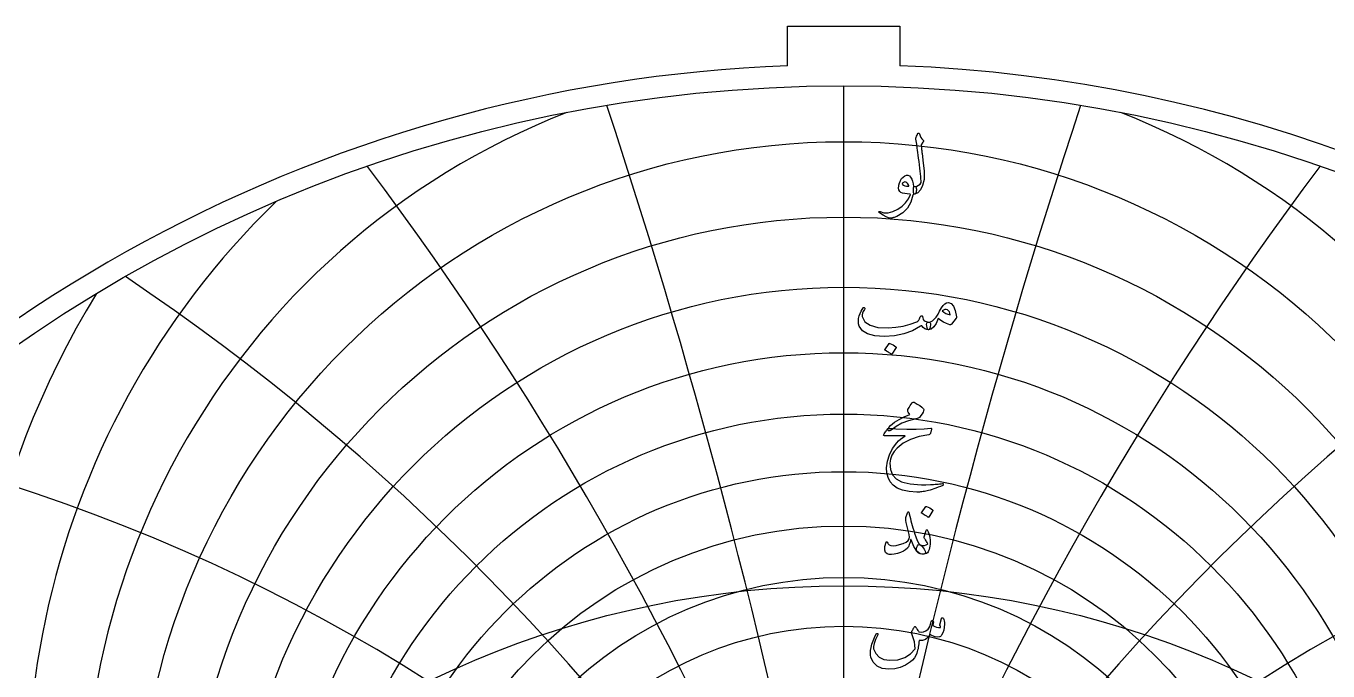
# Model space of a CAD drawing. Header units: millimetres. Extents: x -75 to 75, y -75 to 77.
# Drawn here: x -41.9 to 24.8, y 44.2 to 77.3 of the extents above; entities that cross this region are included whole.
import ezdxf

# ---------------------------------------------------------------- set-up
doc = ezdxf.new("R2010")
doc.units = ezdxf.units.MM
for name, color, linetype in [('CUT_OUTER', 1, 'Continuous'), ('ENGRAVE', 7, 'Continuous'), ('ENGRAVE_FINE', 8, 'Continuous'), ('TEXT', 5, 'Continuous')]:
    doc.layers.add(name, color=color, linetype=linetype)

msp = doc.modelspace()

# ---------------------------------------------------------------- linework, layer by layer
at = {"layer": 'CUT_OUTER'}
for points in [[(-2.8875, 77.3175), (2.8875, 77.3175), (2.8875, 75.2819)], [(-2.8875, 75.2819), (-2.8875, 77.3175)]]:
    msp.add_lwpolyline(points, dxfattribs=at)
for centre, radius, start, end in [((-0.0002, -0.0002), 75.3374, 146.249794, 87.803295), ((-0.0008, 0.0009), 75.3363, 92.195935, 146.250222)]:
    msp.add_arc(centre, radius, start, end, dxfattribs=at)
at = {"layer": 'ENGRAVE'}
msp.add_lwpolyline([(0, -74.25), (0, 74.25)], dxfattribs=at)
for centre, radius in [((0, 0), 74.25), ((0, 30.7256), 26.6869), ((0, 0), 48.6033)]:
    msp.add_circle(centre, radius, dxfattribs=at)
for centre, radius, start, end in [((0, 36.6138), 38.9484, 111.397429, 68.602571), ((0, 47.1324), 55.9213, 178.212698, 1.787302)]:
    msp.add_arc(centre, radius, start, end, dxfattribs=at)
at = {"layer": 'ENGRAVE_FINE'}
for centre, radius in [((0, 35.1615), 36.222), ((0, 33.8631), 33.6511), ((0, 32.7008), 31.2158), ((0, 31.6592), 28.8993), ((0, 29.8891), 24.5662), ((0, 29.1407), 22.5261), ((0, 28.4724), 20.5569), ((0, 27.8776), 18.6499)]:
    msp.add_circle(centre, radius, dxfattribs=at)
for centre, radius, start, end in [((-338.5795, -34.6684), 343.8026, 3.208337, 18.29396), ((-338.5795, -34.6684), 343.8026, 3.208337, 18.29396), ((338.5795, -34.6684), 343.8026, 161.70604, 176.791663), ((338.5795, -34.6684), 343.8026, 161.70604, 176.791663), ((-164.0263, -34.6684), 174.5532, 6.461003, 36.89217), ((-164.0263, -34.6684), 174.5532, 6.461003, 36.89217), ((164.0263, -34.6684), 174.5532, 143.10783, 173.538997), ((164.0263, -34.6684), 174.5532, 143.10783, 173.538997), ((0, 38.2419), 41.8538, 134.098509, 45.901491), ((-103.4046, -34.6684), 119.4014, 9.804661, 56.122086), ((-103.4046, -34.6684), 119.4014, 9.804661, 56.122086), ((103.4046, -34.6684), 119.4014, 123.877914, 170.195339), ((103.4046, -34.6684), 119.4014, 123.877914, 170.195339), ((0, 40.072), 44.9661, 148.455434, 31.544566), ((0, 42.136), 48.3191, 159.847193, 20.152807), ((-71.1485, -34.6684), 92.8778, 13.290888, 76.348103), ((-71.1485, -34.6684), 92.8778, 13.290888, 76.348103), ((71.1485, -34.6684), 92.8778, 103.651897, 166.709112), ((71.1485, -34.6684), 92.8778, 103.651897, 166.709112), ((0, 44.4732), 51.9539, 169.577451, 10.422549)]:
    msp.add_arc(centre, radius, start, end, dxfattribs=at)
at = {"layer": 'TEXT'}
for points in [[(3.7105, 71.5921), (3.7401, 71.6637), (3.7632, 71.7205), (3.7797, 71.7625), (3.7895, 71.7897), (3.7972, 71.807), (3.8071, 71.8193), (3.8192, 71.8267), (3.8335, 71.8292), (3.8496, 71.8265), (3.8631, 71.8182), (3.8738, 71.8045), (3.8818, 71.7853), (3.9183, 71.6912), (3.9619, 71.6064), (4.0127, 71.5309), (4.0706, 71.4647), (4.0868, 71.4436), (4.0914, 71.4197), (4.0846, 71.3931), (4.0662, 71.3637), (3.9696, 71.2276), (3.9762, 71.1667), (3.9828, 71.1069), (3.9893, 71.0481), (3.9959, 70.9905), (4.0025, 70.934), (4.0091, 70.8785), (4.0157, 70.8242), (4.0223, 70.7709), (4.0829, 70.278), (4.12, 69.8927), (4.1334, 69.615), (4.1233, 69.4448), (4.0404, 69.1361), (3.9323, 68.908), (3.7989, 68.7606), (3.6402, 68.6939), (3.6359, 68.6939), (3.6315, 68.6939), (3.6271, 68.6939), (3.6227, 68.6939), (3.5966, 68.7186), (3.5799, 68.7752), (3.5725, 68.8635), (3.5744, 68.9838), (3.5785, 69.0282), (3.5908, 69.0606), (3.6114, 69.0809), (3.6402, 69.0891), (3.7517, 69.1114), (3.8444, 69.1517), (3.9185, 69.2102), (3.974, 69.2867), (3.9703, 69.3787), (3.9635, 69.4832), (3.9538, 69.6004), (3.941, 69.7302), (3.9255, 69.8721), (3.9076, 70.0256), (3.8871, 70.1905), (3.8642, 70.367), (3.8431, 70.5404), (3.8236, 70.6963), (3.8057, 70.8346), (3.7895, 70.9554), (3.7755, 71.0586), (3.7643, 71.1442), (3.7558, 71.2123), (3.75, 71.2628), (3.7061, 71.513), (3.7047, 71.5377), (3.705, 71.5592), (3.7069, 71.5773), (3.7105, 71.5921)], [(3.5524, 68.6456), (3.4495, 68.2842), (3.2769, 67.9815), (3.0345, 67.7375), (2.7225, 67.5522), (2.6789, 67.5334), (2.6358, 67.5166), (2.5932, 67.5016), (2.5512, 67.4886), (2.5101, 67.4777), (2.47, 67.4694), (2.431, 67.4635), (2.3932, 67.46), (2.2988, 67.4735), (2.1736, 67.5226), (2.0177, 67.6074), (1.8311, 67.7279), (1.8111, 67.7452), (1.7993, 67.7619), (1.7957, 67.7781), (1.8004, 67.7938), (1.8108, 67.8058), (1.8245, 67.8113), (1.8415, 67.8102), (1.8618, 67.8025), (2.0559, 67.7397), (2.2735, 67.74), (2.5147, 67.8034), (2.7796, 67.9299), (2.9958, 68.0767), (3.1748, 68.2493), (3.3164, 68.4478), (3.4207, 68.672), (3.4199, 68.6799), (3.4174, 68.6863), (3.4133, 68.6909), (3.4075, 68.6939), (3.2563, 68.7027), (3.1276, 68.7203), (3.0214, 68.7466), (2.9377, 68.7818), (2.8729, 68.8361), (2.8323, 68.9113), (2.8158, 69.0074), (2.8235, 69.1243), (2.826, 69.1398), (2.829, 69.1556), (2.8326, 69.1716), (2.8367, 69.1879), (2.8413, 69.2048), (2.8465, 69.2225), (2.8523, 69.241), (2.8586, 69.2604), (2.9102, 69.3858), (2.9728, 69.4898), (3.0463, 69.5724), (3.1309, 69.6336), (3.2173, 69.6671), (3.2966, 69.6666), (3.3688, 69.632), (3.4339, 69.5634), (3.4907, 69.4679), (3.5338, 69.357), (3.5631, 69.2308), (3.5788, 69.0891), (3.5874, 69.0893), (3.5958, 69.0897), (3.6039, 69.0904), (3.6117, 69.0913), (3.6195, 69.0923), (3.6276, 69.093), (3.636, 69.0934), (3.6446, 69.0935), (3.6743, 69.0872), (3.6973, 69.0683), (3.7138, 69.0367), (3.7237, 68.9925), (3.7278, 68.944), (3.727, 68.8948), (3.7212, 68.8452), (3.7105, 68.7949), (3.6965, 68.7508), (3.6809, 68.7192), (3.6636, 68.7003), (3.6446, 68.6939), (3.5612, 68.6939), (3.5607, 68.686), (3.559, 68.6753), (3.5563, 68.6618), (3.5524, 68.6456)], [(3.3416, 69.1374), (3.2955, 69.2179), (3.245, 69.2747), (3.1902, 69.3079), (3.1309, 69.3175), (3.0955, 69.3082), (3.0639, 69.2933), (3.0362, 69.273), (3.0123, 69.2472), (3.0046, 69.2335), (3.0035, 69.2187), (3.009, 69.2028), (3.0211, 69.1857), (3.0664, 69.146), (3.132, 69.1188), (3.2179, 69.1042), (3.3241, 69.1023), (3.3351, 69.1045), (3.3416, 69.1111), (3.3438, 69.1221), (3.3416, 69.1374)], [(1.0012, 62.8535), (1.0168, 62.8705), (1.033, 62.8777), (1.0498, 62.8749), (1.067, 62.8623), (1.0802, 62.8458), (1.0846, 62.8272), (1.0802, 62.8063), (1.067, 62.7833), (1.0001, 62.6795), (0.9573, 62.5835), (0.9386, 62.4951), (0.9441, 62.4144), (1.0816, 62.1493), (1.3492, 61.9643), (1.7468, 61.8595), (2.2746, 61.8348), (2.6662, 61.8636), (3.042, 61.9237), (3.4018, 62.0151), (3.7456, 62.1378), (3.8063, 62.1737), (3.8565, 62.2289), (3.8963, 62.3032), (3.9257, 62.3968), (3.9355, 62.4235), (3.952, 62.4418), (3.9751, 62.452), (4.0047, 62.4539), (4.0258, 62.4449), (4.0409, 62.4265), (4.05, 62.3988), (4.053, 62.3617), (4.0736, 62.27), (4.131, 62.2014), (4.2251, 62.1559), (4.356, 62.1334), (4.4032, 62.1229), (4.435, 62.096), (4.4515, 62.0527), (4.4526, 61.9928), (4.4367, 61.8814), (4.4153, 61.8018), (4.3884, 61.7541), (4.356, 61.7382), (4.2597, 61.7508), (4.1683, 61.7887), (4.0818, 61.8518), (4.0003, 61.9402), (3.9935, 61.9437), (3.9817, 61.9413), (3.9649, 61.9327), (3.9432, 61.9182), (3.5338, 61.6877), (3.087, 61.523), (2.6028, 61.4242), (2.0814, 61.3913), (1.5995, 61.4242), (1.2251, 61.523), (0.9584, 61.6877), (0.7992, 61.9182), (0.763, 62.0469), (0.7509, 62.1784), (0.763, 62.3126), (0.7992, 62.4495), (0.848, 62.5769), (0.898, 62.6866), (0.949, 62.7789), (1.0012, 62.8535)], [(5.3747, 63.1345), (5.5122, 63.0857), (5.6261, 62.9479), (5.7164, 62.7212), (5.7831, 62.4056), (5.7856, 62.3828), (5.7842, 62.3628), (5.779, 62.3455), (5.7699, 62.331), (5.5284, 62.028), (5.5117, 62.0096), (5.4922, 61.9983), (5.47, 61.9942), (5.445, 61.9972), (5.2809, 62.0532), (5.1266, 62.1246), (4.9823, 62.2113), (4.8478, 62.3134), (4.7394, 62.0617), (4.6206, 61.882), (4.4913, 61.7741), (4.3516, 61.7382), (4.336, 61.7439), (4.3198, 61.7612), (4.303, 61.79), (4.2857, 61.8304), (4.2591, 61.9303), (4.2495, 62.0104), (4.2569, 62.0708), (4.2814, 62.1114), (4.2956, 62.121), (4.3121, 62.1279), (4.3308, 62.132), (4.3516, 62.1334), (4.4515, 62.1504), (4.5492, 62.197), (4.6447, 62.2733), (4.738, 62.3793), (4.7789, 62.4407), (4.8401, 62.5417), (4.9216, 62.6823), (5.0235, 62.8623), (5.103, 62.9814), (5.1881, 63.0665), (5.2787, 63.1175), (5.3747, 63.1345)], [(5.0586, 62.7042), (5.1409, 62.6356), (5.2342, 62.5791), (5.3385, 62.5346), (5.4538, 62.5022), (5.4475, 62.5887), (5.4241, 62.6592), (5.3838, 62.7138), (5.3264, 62.7525), (5.2603, 62.7725), (5.1936, 62.7712), (5.1264, 62.7484), (5.0586, 62.7042)], [(2.3317, 61.0312), (2.3372, 61.0367), (2.3449, 61.04), (2.3547, 61.0411), (2.3668, 61.04), (2.4522, 61.0054), (2.5326, 60.9631), (2.6081, 60.9132), (2.6786, 60.8555), (2.6854, 60.8468), (2.6885, 60.838), (2.6876, 60.8292), (2.683, 60.8204), (2.4766, 60.4867), (2.4689, 60.4787), (2.459, 60.4768), (2.447, 60.4809), (2.4327, 60.4911), (2.4203, 60.4999), (2.4008, 60.513), (2.3742, 60.5306), (2.3405, 60.5526), (2.299, 60.5789), (2.2494, 60.6096), (2.1914, 60.6448), (2.1253, 60.6843), (2.1165, 60.6909), (2.1121, 60.6975), (2.1121, 60.7041), (2.1165, 60.7106)], [(3.7061, 57.1676), (3.3224, 57.0674), (2.9838, 56.9382), (2.6901, 56.7798), (2.4415, 56.5924), (2.4033, 56.5636), (2.3679, 56.5474), (2.3353, 56.5438), (2.3053, 56.5529), (2.2705, 56.5943), (2.2757, 56.6528), (2.321, 56.7282), (2.4063, 56.8207), (2.6081, 56.9881), (2.84, 57.1391), (3.1021, 57.2735), (3.3943, 57.3916), (3.3109, 57.5145), (3.2953, 57.5452), (3.2879, 57.576), (3.2887, 57.6067), (3.2977, 57.6375), (3.3567, 57.7546), (3.4108, 57.8515), (3.4599, 57.9281), (3.5041, 57.9844), (3.5324, 58.011), (3.5601, 58.025), (3.5873, 58.0264), (3.6139, 58.0151), (3.7684, 57.9278), (3.8982, 57.846), (4.0033, 57.7697), (4.0838, 57.6989), (4.0994, 57.6762), (4.1068, 57.6473), (4.106, 57.6125), (4.0969, 57.5716), (4.0687, 57.5076), (4.0234, 57.43), (3.9611, 57.3386), (3.8818, 57.2335), (3.8609, 57.2178), (3.8247, 57.2016), (3.7731, 57.1849), (3.7061, 57.1676)], [(2.6698, 56.6582), (3.2332, 56.6385), (3.7204, 56.6363), (4.1312, 56.6517), (4.4658, 56.6846), (4.4761, 56.6858), (4.485, 56.6851), (4.4925, 56.6825), (4.4987, 56.678), (4.5032, 56.6718), (4.5058, 56.6643), (4.5065, 56.6554), (4.5053, 56.6451), (4.4967, 56.605), (4.4883, 56.5682), (4.4802, 56.5347), (4.4724, 56.5045), (4.4648, 56.4777), (4.4575, 56.4541), (4.4505, 56.4337), (4.4438, 56.4167), (4.4296, 56.3896), (4.4131, 56.3695), (4.3944, 56.3566), (4.3736, 56.3509), (3.8664, 56.2589), (3.4251, 56.1148), (3.0496, 55.9186), (2.7401, 55.6702), (2.5836, 55.4916), (2.47, 55.3025), (2.3992, 55.103), (2.3712, 54.893), (2.3981, 54.5634), (2.5051, 54.2947), (2.6923, 54.087), (2.9596, 53.9401), (3.0982, 53.8957), (3.2505, 53.8589), (3.4166, 53.8298), (3.5963, 53.8084), (3.7895, 53.7944), (3.9959, 53.7875), (4.2155, 53.7878), (4.4482, 53.7952), (4.531, 53.7999), (4.6123, 53.8051), (4.6923, 53.8109), (4.771, 53.8172), (4.8477, 53.824), (4.9219, 53.8314), (4.9937, 53.8394), (5.063, 53.8479), (5.0841, 53.849), (5.0992, 53.8435), (5.1083, 53.8314), (5.1113, 53.8128), (5.1096, 53.7911), (5.1047, 53.7744), (5.0965, 53.7626), (5.0849, 53.7557), (4.9609, 53.7033), (4.8434, 53.6558), (4.7325, 53.6133), (4.6282, 53.5757), (4.5308, 53.5427), (4.4405, 53.5142), (4.3574, 53.49), (4.2814, 53.4703), (4.2099, 53.4557), (4.1403, 53.4428), (4.0726, 53.4316), (4.0069, 53.422), (3.9428, 53.4146), (3.8801, 53.4099), (3.8188, 53.408), (3.7588, 53.4088), (3.3493, 53.4406), (3.0079, 53.5098), (2.7346, 53.6163), (2.5293, 53.7601), (2.3786, 53.9399), (2.2735, 54.1498), (2.214, 54.3899), (2.2, 54.6603), (2.243, 54.9956), (2.346, 55.3211), (2.5087, 55.6368), (2.7313, 55.9425), (2.8183, 56.035), (2.9168, 56.1236), (3.0269, 56.2084), (3.1484, 56.2894), (2.0858, 56.2982), (2.0603, 56.3091), (2.0496, 56.3289), (2.0537, 56.3574), (2.0726, 56.3948), (2.1083, 56.4491), (2.1407, 56.498), (2.1698, 56.5413), (2.1956, 56.5792), (2.2181, 56.6113), (2.2373, 56.6374), (2.2532, 56.6574), (2.2658, 56.6714), (2.2944, 56.6739), (2.3712, 56.6725), (2.4964, 56.6673), (2.6698, 56.6582)], [(3.3658, 52.2904), (3.391, 52.1753), (3.4185, 52.0582), (3.4481, 51.9393), (3.48, 51.8184), (3.514, 51.695), (3.5502, 51.5686), (3.5887, 51.4392), (3.6293, 51.3068), (3.7113, 51.0686), (3.7863, 50.8896), (3.854, 50.77), (3.9147, 50.7096), (3.9677, 50.6737), (4.0212, 50.6229), (4.0752, 50.5573), (4.1299, 50.4769), (4.1815, 50.3773), (4.1957, 50.3023), (4.1727, 50.2521), (4.1123, 50.2266), (3.9172, 50.2463), (3.7445, 50.3759), (3.5944, 50.6152), (3.4668, 50.9643), (3.4641, 50.9701), (3.4602, 50.9742), (3.4553, 50.9766), (3.4492, 50.9775), (3.4448, 50.9766), (3.4404, 50.9742), (3.4361, 50.9701), (3.4317, 50.9643), (3.4193, 50.9078), (3.4042, 50.8479), (3.3864, 50.7848), (3.3658, 50.7184), (3.3433, 50.6555), (3.3197, 50.6031), (3.295, 50.5611), (3.2692, 50.5296), (3.1764, 50.4486), (3.0606, 50.377), (2.9217, 50.3147), (2.7598, 50.2617), (2.5952, 50.2225), (2.4524, 50.2057), (2.3317, 50.2115), (2.2329, 50.2398), (2.1484, 50.3106), (2.1099, 50.4352), (2.1176, 50.6136), (2.1714, 50.8457), (2.1766, 50.8534), (2.1835, 50.8589), (2.192, 50.8622), (2.2022, 50.8633), (2.2142, 50.8619), (2.2241, 50.8578), (2.2318, 50.8509), (2.2373, 50.8413), (2.2581, 50.7928), (2.2812, 50.7524), (2.3064, 50.7203), (2.3339, 50.6964), (2.4195, 50.6646), (2.5359, 50.6569), (2.683, 50.6734), (2.8608, 50.714), (3.0505, 50.7749), (3.1978, 50.8435), (3.303, 50.9198), (3.3658, 51.0038), (3.3762, 51.0889), (3.3592, 51.2343), (3.3148, 51.4402), (3.2428, 51.7064), (3.2083, 51.8466), (3.188, 51.96), (3.1819, 52.0464), (3.1902, 52.106), (3.2736, 52.3431), (3.2826, 52.3681), (3.2922, 52.3859), (3.3024, 52.3966), (3.3131, 52.4002), (3.3263, 52.3933), (3.3395, 52.3727), (3.3526, 52.3384), (3.3658, 52.2904)], [(4.2133, 52.6681), (4.2188, 52.6735), (4.2265, 52.6768), (4.2363, 52.6779), (4.2484, 52.6768), (4.3338, 52.6423), (4.4142, 52.6), (4.4897, 52.55), (4.5602, 52.4924), (4.567, 52.4836), (4.5701, 52.4748), (4.5692, 52.4661), (4.5646, 52.4573), (4.3582, 52.1236), (4.3505, 52.1156), (4.3406, 52.1137), (4.3286, 52.1178), (4.3143, 52.1279), (4.3019, 52.1367), (4.2824, 52.1499), (4.2558, 52.1675), (4.2221, 52.1894), (4.1806, 52.2158), (4.131, 52.2465), (4.073, 52.2816), (4.0069, 52.3212), (3.9981, 52.3277), (3.9937, 52.3343), (3.9937, 52.3409), (3.9981, 52.3475)], [(4.2528, 50.8721), (4.227, 50.9152), (4.2023, 50.9522), (4.1787, 50.9832), (4.1562, 51.0082), (4.14, 51.0296), (4.131, 51.0543), (4.129, 51.0823), (4.1342, 51.1136), (4.2265, 51.4473), (4.2394, 51.4764), (4.2561, 51.4846), (4.2767, 51.472), (4.3011, 51.4385), (4.3379, 51.3675), (4.3692, 51.2816), (4.395, 51.1808), (4.4153, 51.0653), (4.4271, 50.9544), (4.4317, 50.8457), (4.4293, 50.7392), (4.4197, 50.635), (4.404, 50.5441), (4.3834, 50.4648), (4.3579, 50.397), (4.3275, 50.3408), (4.2899, 50.299), (4.2385, 50.2661), (4.1735, 50.242), (4.0947, 50.2266), (4.014, 50.2236), (3.9388, 50.2365), (3.8691, 50.2653), (3.8049, 50.31), (3.7552, 50.3668), (3.7292, 50.4319), (3.7267, 50.5051), (3.7478, 50.5867), (3.7816, 50.6533), (3.8214, 50.6953), (3.8672, 50.7126), (3.9191, 50.7052), (4.0387, 50.6764), (4.143, 50.6734), (4.232, 50.6962), (4.3055, 50.7447), (4.3071, 50.7576), (4.2989, 50.7832), (4.2808, 50.8213), (4.2528, 50.8721)], [(5.0103, 46.9218), (5.018, 46.941), (5.0278, 46.9548), (5.0399, 46.963), (5.0542, 46.9657), (5.0726, 46.9635), (5.0882, 46.957), (5.1011, 46.946), (5.1113, 46.9306), (5.1362, 46.8757), (5.1541, 46.8077), (5.1648, 46.7264), (5.1684, 46.632), (5.1588, 46.4778), (5.1299, 46.3312), (5.0819, 46.1923), (5.0147, 46.0612), (4.9916, 46.0296), (4.9664, 46.0052), (4.9389, 45.9879), (4.9093, 45.9777), (4.802, 45.9709), (4.6864, 45.9898), (4.5627, 46.0345), (4.4306, 46.1051), (4.3195, 45.9528), (4.188, 45.8515), (4.0363, 45.8013), (3.8642, 45.8021), (3.8586, 45.7095), (3.8505, 45.6204), (3.8399, 45.5349), (3.8269, 45.453), (3.8114, 45.3741), (3.7934, 45.2977), (3.7729, 45.2237), (3.75, 45.1522), (3.6968, 45.0232), (3.6249, 44.9041), (3.5343, 44.7949), (3.4251, 44.6955), (3.1696, 44.5254), (2.8992, 44.4057), (2.6141, 44.3365), (2.3141, 44.3179), (1.9763, 44.3637), (1.7092, 44.4837), (1.513, 44.6777), (1.3876, 44.9458), (1.3706, 45.0424), (1.3678, 45.1566), (1.3794, 45.2883), (1.4052, 45.4376), (1.4466, 45.6012), (1.5051, 45.7714), (1.5805, 45.9481), (1.673, 46.1314), (1.6804, 46.1429), (1.6895, 46.1512), (1.7002, 46.1561), (1.7125, 46.1578), (1.7249, 46.1567), (1.7356, 46.1534), (1.7447, 46.1479), (1.7521, 46.1402), (1.757, 46.129), (1.7586, 46.1172), (1.757, 46.1048), (1.7521, 46.0919), (1.6346, 45.8479), (1.5589, 45.6473), (1.5248, 45.49), (1.5325, 45.3761), (1.6434, 45.125), (1.8179, 44.9425), (2.0561, 44.8286), (2.358, 44.7833), (2.7801, 44.8102), (3.1375, 44.9173), (3.43, 45.1044), (3.6578, 45.3718), (3.657, 45.548), (3.6282, 45.734), (3.5714, 45.93), (3.4866, 46.1358), (3.4759, 46.1567), (3.4701, 46.1753), (3.4693, 46.1918), (3.4734, 46.2061), (3.497, 46.2551), (3.5195, 46.301), (3.5409, 46.344), (3.5612, 46.3839), (3.5804, 46.4203), (3.5985, 46.4525), (3.6155, 46.4807), (3.6315, 46.5047), (3.6405, 46.5148), (3.6501, 46.5189), (3.6603, 46.517), (3.671, 46.5091), (3.6765, 46.503), (3.6842, 46.4937), (3.694, 46.4811), (3.7061, 46.4651), (3.7198, 46.4459), (3.7347, 46.4234), (3.7506, 46.3976), (3.7676, 46.3685), (3.8022, 46.3126), (3.8313, 46.2719), (3.8549, 46.2467), (3.873, 46.2368), (3.9871, 46.2272), (4.1013, 46.2467), (4.2155, 46.2953), (4.3297, 46.3729), (4.3711, 46.4245), (4.412, 46.5091), (4.4523, 46.6265), (4.4921, 46.7769), (4.496, 46.7912), (4.5031, 46.8033), (4.5135, 46.8131), (4.5273, 46.8208), (4.5402, 46.8258), (4.5525, 46.8274), (4.5643, 46.8258), (4.5756, 46.8208), (4.5923, 46.7934), (4.5986, 46.7418), (4.5945, 46.666), (4.5799, 46.5661), (4.6686, 46.5118), (4.7633, 46.4761), (4.864, 46.4591), (4.9708, 46.4608), (4.9694, 46.4929), (4.9653, 46.5189), (4.9584, 46.539), (4.9488, 46.553), (4.9378, 46.5661), (4.9312, 46.5793), (4.929, 46.5925), (4.9312, 46.6057)]]:
    msp.add_lwpolyline(points, close=True, dxfattribs=at)

doc.saveas('drawing.dxf')
